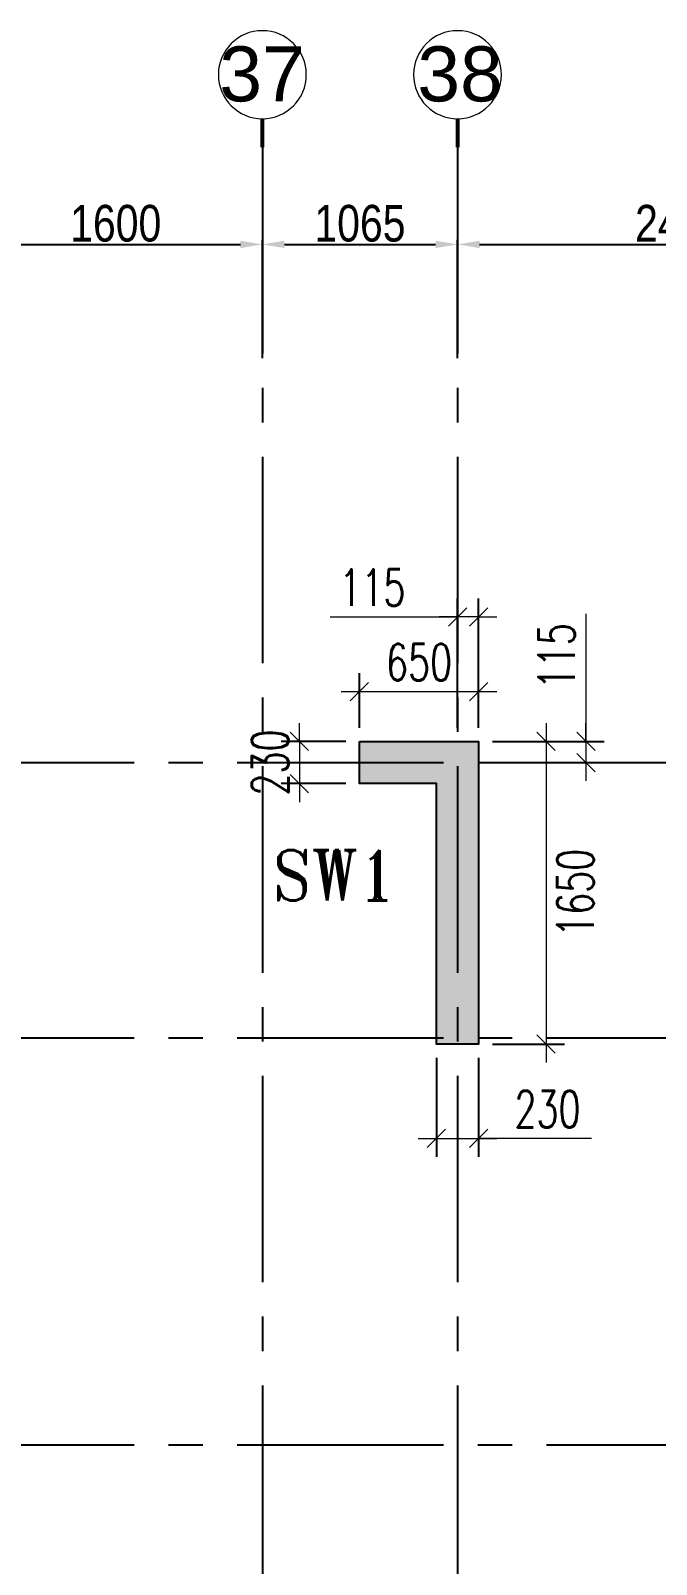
# Model space of a CAD drawing. Header units: millimetres. Extents: x 1363246 to 1691641, y -112430 to 78417.
# Drawn here: x 1428566 to 1431980, y -6960 to 1401 of the extents above; entities that cross this region are included whole.
import ezdxf
from ezdxf.enums import TextEntityAlignment as Align

# ---------------------------------------------------------------- set-up
doc = ezdxf.new("R2010")
doc.units = ezdxf.units.MM
doc.header["$LTSCALE"] = 500
doc.header["$MEASUREMENT"] = 0
doc.header["$PDMODE"] = 34
for name, pattern in [('CONTINOUS', [0]), ('DASHDOT', [1, 0.5, -0.25, 0, -0.25]), ('Site$0$CENTER2', [1.125, 0.75, -0.125, 0.125, -0.125])]:
    doc.linetypes.add(name, pattern=pattern)
doc.layers.get('Defpoints').update_dxf_attribs({"lineweight": 0})
for name, color, linetype, lineweight in [('COL. NO.', 1, 'DASHDOT', 15), ('CUT OUT', 1, 'Continuous', 13), ('dim-M', 1, 'Continuous', 15), ('GRID NO.', 7, 'Continuous', 20), ('TOWER COL HATCH', 253, 'Continuous', 20)]:
    doc.layers.add(name, color=color, linetype=linetype, lineweight=lineweight)
for name, color, linetype in [('GLASS', 5, 'Continuous'), ('GRID', 7, 'Continuous'), ('GRID DIM', 7, 'Continuous'), ('TOWER AREA COLUMN.', 6, 'Continuous')]:
    doc.layers.add(name, color=color, linetype=linetype)
doc.styles.add('2MM', font='romans.shx', dxfattribs={"width": 0.7})
doc.styles.add('D50', font='arial.ttf', dxfattribs={"width": 0.8})
doc.styles.add('ROMANT', font='romant__.ttf', dxfattribs={"width": 0.9, "height": 600})
doc.dimstyles.new('INNER DIM', dxfattribs={"dimtxt": 200, "dimasz": 120, "dimexe": 25, "dimexo": 25, "dimgap": 12, "dimtad": 1, "dimdec": 0, "dimrnd": 5, "dimzin": 0, "dimdsep": 46, "dimtxsty": 'D50', "dimcen": 0.09, "dimdle": 25, "dimclrt": 6, "dimadec": 0, "dimazin": 0, "dimtfac": 1, "dimtdec": 0, "dimtofl": 0, "dimtmove": 1, "dimatfit": 3, "dimfxl": 0, "dimtolj": 1, "dimtzin": 0, "dimarcsym": 0})
doc.dimstyles.new('RAJESH', dxfattribs={"dimtxt": 200, "dimasz": 180, "dimexe": 100, "dimexo": 250, "dimgap": 50, "dimtad": 2, "dimdec": 0, "dimzin": 1, "dimdsep": 46, "dimtxsty": '2MM', "dimblk": 'OBLIQUE', "dimcen": 0, "dimdle": 100, "dimclrd": 1, "dimclre": 1, "dimclrt": 3, "dimadec": 0, "dimazin": 0, "dimtfac": 1, "dimtdec": 0, "dimtix": 1, "dimtmove": 2, "dimatfit": 3, "dimfxl": 0, "dimtolj": 1, "dimlwd": -1, "dimarcsym": 0})

# ---------------------------------------------------------------- blocks, each defined once
blk = doc.blocks.new('GRID MARK')
at = {"layer": 'GRID NO.', "const_width": 50}
blk.add_lwpolyline([(0, -541), (0, -891)], dxfattribs=at)
at = {"layer": 'GRID NO.'}
blk.add_circle((0, 0), 541, dxfattribs=at)
at = {"layer": 'GRID NO.', "style": 'D50', "width": 0.8}
blk.add_attdef('Y1', text='', height=500, dxfattribs=at).set_placement((-33, -267), align=Align.CENTER)
blk = doc.blocks.new('*D42')
at = {"layer": 'Defpoints', "color": 0, "linetype": 'Continuous', "transparency": 16777216}
for p in [(1429830.6, 258393.3), (1428230.6, 257899.3), (1429830.6, 257747.4)]:
    blk.add_point(p, dxfattribs=at)
at = {"layer": 'GRID DIM', "color": 0, "linetype": 'Continuous', "lineweight": -2, "transparency": 16777216}
for p, q in [((1428230.6, 257924.3), (1428230.6, 258418.3)), ((1429830.6, 257772.4), (1429830.6, 258418.3))]:
    blk.add_line(p, q, dxfattribs=at)
at = {"layer": 'GRID DIM', "linetype": 'Continuous', "lineweight": -2, "transparency": 16777216}
blk.add_line((1428350.6, 258393.3), (1429710.6, 258393.3), dxfattribs=at)
at = {"layer": 'GRID DIM', "linetype": 'Continuous', "transparency": 16777216}
for points in [[(1428350.6, 258413.3), (1428350.6, 258373.3), (1428230.6, 258393.3)], [(1429710.6, 258413.3), (1429710.6, 258373.3), (1429830.6, 258393.3)]]:
    blk.add_solid(points, dxfattribs=at)
at = {"layer": 'GRID DIM', "linetype": 'Continuous', "transparency": 16777216, "insert": (1429030.6, 258507.4), "char_height": 200, "attachment_point": 5, "style": 'D50'}
blk.add_mtext('\\A1;1600', dxfattribs=at)
blk = doc.blocks.new('*D43')
at = {"layer": 'Defpoints', "color": 0, "linetype": 'Continuous', "transparency": 16777216}
for p in [(1430895.6, 258393.3), (1429830.6, 257747.4), (1430895.6, 257747.4)]:
    blk.add_point(p, dxfattribs=at)
at = {"layer": 'GRID DIM', "color": 0, "linetype": 'Continuous', "lineweight": -2, "transparency": 16777216}
for p, q in [((1429830.6, 257772.4), (1429830.6, 258418.3)), ((1430895.6, 257772.4), (1430895.6, 258418.3))]:
    blk.add_line(p, q, dxfattribs=at)
at = {"layer": 'GRID DIM', "linetype": 'Continuous', "lineweight": -2, "transparency": 16777216}
blk.add_line((1429950.6, 258393.3), (1430775.6, 258393.3), dxfattribs=at)
at = {"layer": 'GRID DIM', "linetype": 'Continuous', "transparency": 16777216}
for points in [[(1429950.6, 258413.3), (1429950.6, 258373.3), (1429830.6, 258393.3)], [(1430775.6, 258413.3), (1430775.6, 258373.3), (1430895.6, 258393.3)]]:
    blk.add_solid(points, dxfattribs=at)
at = {"layer": 'GRID DIM', "linetype": 'Continuous', "transparency": 16777216, "insert": (1430363.1, 258507.4), "char_height": 200, "attachment_point": 5, "style": 'D50'}
blk.add_mtext('\\A1;1065', dxfattribs=at)
blk = doc.blocks.new('*D44')
at = {"layer": 'Defpoints', "color": 0, "linetype": 'Continuous', "transparency": 16777216}
for p in [(1433330.6, 258393.3), (1430895.6, 257747.4), (1433330.6, 257747.4)]:
    blk.add_point(p, dxfattribs=at)
at = {"layer": 'GRID DIM', "color": 0, "linetype": 'Continuous', "lineweight": -2, "transparency": 16777216}
for p, q in [((1430895.6, 257772.4), (1430895.6, 258418.3)), ((1433330.6, 257772.4), (1433330.6, 258418.3))]:
    blk.add_line(p, q, dxfattribs=at)
at = {"layer": 'GRID DIM', "linetype": 'Continuous', "lineweight": -2, "transparency": 16777216}
blk.add_line((1431015.6, 258393.3), (1433210.6, 258393.3), dxfattribs=at)
at = {"layer": 'GRID DIM', "linetype": 'Continuous', "transparency": 16777216}
for points in [[(1431015.6, 258413.3), (1431015.6, 258373.3), (1430895.6, 258393.3)], [(1433210.6, 258413.3), (1433210.6, 258373.3), (1433330.6, 258393.3)]]:
    blk.add_solid(points, dxfattribs=at)
at = {"layer": 'GRID DIM', "linetype": 'Continuous', "transparency": 16777216, "insert": (1432113.1, 258507.5), "char_height": 200, "attachment_point": 5, "style": 'D50'}
blk.add_mtext('\\A1;2435', dxfattribs=at)
blk = doc.blocks.new('3tgra')
at = {"layer": 'TOWER COL HATCH'}
h = blk.add_hatch(color=253, dxfattribs=at)
h.dxf.hatch_style = 1
h.paths.add_polyline_path([(1377380.6, 95141.6), (1376730.6, 95141.6), (1376730.6, 93491.6), (1376960.6, 93491.6), (1376960.6, 94911.6), (1377380.6, 94911.6)])
at = {"layer": 'TOWER AREA COLUMN.', "color": 4}
blk.add_lwpolyline([(1377380.6, 95141.6), (1376730.6, 95141.6), (1376730.6, 93491.6), (1376960.6, 93491.6), (1376960.6, 94911.6), (1377380.6, 94911.6), (1377380.6, 95141.6)], dxfattribs=at)
blk = doc.blocks.new('_Oblique')
at = {"color": 0, "linetype": 'ByBlock', "lineweight": -2}
blk.add_line((-0.5, -0.5), (0.5, 0.5), dxfattribs=at)
blk = doc.blocks.new('*D586')
at = {"layer": 'Defpoints', "color": 0, "ltscale": 100, "transparency": 16777216}
for p in [(1430360.6, -2202.4), (1430360.6, -2473.9), (1431010.6, -2473.9)]:
    blk.add_point(p, dxfattribs=at)
at = {"layer": 'dim-M', "color": 1, "lineweight": -2, "ltscale": 100, "transparency": 16777216}
for p, q in [((1430360.6, -2398.9), (1430360.6, -2102.4)), ((1431010.6, -2398.9), (1431010.6, -2102.4))]:
    blk.add_line(p, q, dxfattribs=at)
at = {"layer": 'dim-M', "color": 1, "ltscale": 100, "transparency": 16777216}
blk.add_line((1431110.6, -2202.4), (1430260.6, -2202.4), dxfattribs=at)
at = {"layer": 'dim-M', "color": 1, "ltscale": 100, "transparency": 16777216, "xscale": 100, "yscale": 100, "zscale": 100, "rotation": 180}
blk.add_blockref('_Oblique', (1430360.6, -2202.4), dxfattribs=at)
at = {"layer": 'dim-M', "color": 1, "ltscale": 100, "transparency": 16777216, "xscale": 100, "yscale": 100, "zscale": 100}
blk.add_blockref('_Oblique', (1431010.6, -2202.4), dxfattribs=at)
at = {"layer": 'dim-M', "color": 3, "ltscale": 100, "transparency": 16777216, "insert": (1430685.6, -2042.4), "char_height": 200, "attachment_point": 5, "style": '2MM'}
blk.add_mtext('\\A1;650', dxfattribs=at)
blk = doc.blocks.new('*D587')
at = {"layer": 'Defpoints', "color": 0, "ltscale": 100, "transparency": 16777216}
for p in [(1430360.6, -2473.9), (1430033.1, -2703.9), (1430360.6, -2703.9)]:
    blk.add_point(p, dxfattribs=at)
at = {"layer": 'dim-M', "color": 1, "ltscale": 100, "transparency": 16777216}
for p, q in [((1430033.1, -2473.9), (1430033.1, -2373.9)), ((1430033.1, -2473.9), (1430033.1, -2703.9)), ((1430033.1, -2703.9), (1430033.1, -2803.9))]:
    blk.add_line(p, q, dxfattribs=at)
at = {"layer": 'dim-M', "color": 1, "lineweight": -2, "ltscale": 100, "transparency": 16777216}
for p, q in [((1430285.6, -2473.9), (1429933.1, -2473.9)), ((1430285.6, -2703.9), (1429933.1, -2703.9))]:
    blk.add_line(p, q, dxfattribs=at)
at = {"layer": 'dim-M', "color": 1, "ltscale": 100, "transparency": 16777216, "xscale": 100, "yscale": 100, "zscale": 100}
for p, rotation in [((1430033.1, -2473.9), 270), ((1430033.1, -2703.9), 90)]:
    blk.add_blockref('_Oblique', p, dxfattribs=dict(at, rotation=rotation))
at = {"layer": 'dim-M', "color": 3, "ltscale": 100, "transparency": 16777216, "insert": (1429873.1, -2588.9), "char_height": 200, "attachment_point": 5, "rotation": 90, "style": '2MM'}
blk.add_mtext('\\A1;230', dxfattribs=at)
blk = doc.blocks.new('*D588')
at = {"layer": 'Defpoints', "color": 0, "ltscale": 100, "transparency": 16777216}
for p in [(1430780.6, -4123.9), (1431010.6, -4123.9), (1431010.6, -4637.9)]:
    blk.add_point(p, dxfattribs=at)
at = {"layer": 'dim-M', "color": 1, "lineweight": -2, "ltscale": 100, "transparency": 16777216}
for p, q in [((1430780.6, -4198.9), (1430780.6, -4737.9)), ((1431010.6, -4198.9), (1431010.6, -4737.9))]:
    blk.add_line(p, q, dxfattribs=at)
at = {"layer": 'dim-M', "color": 1, "ltscale": 100, "transparency": 16777216}
for p, q in [((1430680.6, -4637.9), (1431110.6, -4637.9)), ((1431626.5, -4637.9), (1431010.6, -4637.9))]:
    blk.add_line(p, q, dxfattribs=at)
at = {"layer": 'dim-M', "color": 1, "ltscale": 100, "transparency": 16777216, "xscale": 100, "yscale": 100, "zscale": 100, "rotation": 180}
blk.add_blockref('_Oblique', (1430780.6, -4637.9), dxfattribs=at)
at = {"layer": 'dim-M', "color": 1, "ltscale": 100, "transparency": 16777216, "xscale": 100, "yscale": 100, "zscale": 100}
blk.add_blockref('_Oblique', (1431010.6, -4637.9), dxfattribs=at)
at = {"layer": 'dim-M', "color": 3, "ltscale": 100, "transparency": 16777216, "insert": (1431386.5, -4477.9), "char_height": 200, "attachment_point": 5, "style": '2MM'}
blk.add_mtext('\\A1;230', dxfattribs=at)
blk = doc.blocks.new('*D589')
at = {"layer": 'Defpoints', "color": 0, "ltscale": 100, "transparency": 16777216}
for p in [(1431010.6, -2473.9), (1431010.6, -4123.9), (1431378.6, -4123.9)]:
    blk.add_point(p, dxfattribs=at)
at = {"layer": 'dim-M', "color": 1, "ltscale": 100, "transparency": 16777216}
blk.add_line((1431378.6, -2373.9), (1431378.6, -4223.9), dxfattribs=at)
at = {"layer": 'dim-M', "color": 1, "lineweight": -2, "ltscale": 100, "transparency": 16777216}
for p, q in [((1431085.6, -2473.9), (1431478.6, -2473.9)), ((1431085.6, -4123.9), (1431478.6, -4123.9))]:
    blk.add_line(p, q, dxfattribs=at)
at = {"layer": 'dim-M', "color": 1, "ltscale": 100, "transparency": 16777216, "xscale": 100, "yscale": 100, "zscale": 100}
for p, rotation in [((1431378.6, -2473.9), 90), ((1431378.6, -4123.9), 270)]:
    blk.add_blockref('_Oblique', p, dxfattribs=dict(at, rotation=rotation))
at = {"layer": 'dim-M', "color": 3, "ltscale": 100, "transparency": 16777216, "insert": (1431538.6, -3298.9), "char_height": 200, "attachment_point": 5, "rotation": 90, "style": '2MM'}
blk.add_mtext('\\A1;1650', dxfattribs=at)
blk = doc.blocks.new('*D590')
at = {"layer": 'Defpoints', "color": 0, "ltscale": 100, "transparency": 16777216}
for p in [(1431010.6, -2473.9), (1431010.6, -2588.9), (1431596.5, -2588.9)]:
    blk.add_point(p, dxfattribs=at)
at = {"layer": 'dim-M', "color": 1, "ltscale": 100, "transparency": 16777216}
for p, q in [((1431596.5, -1778.9), (1431596.5, -2473.9)), ((1431596.5, -2473.9), (1431596.5, -2373.9)), ((1431596.5, -2473.9), (1431596.5, -2588.9)), ((1431596.5, -2473.9), (1431596.5, -2588.9)), ((1431596.5, -2588.9), (1431596.5, -2688.9))]:
    blk.add_line(p, q, dxfattribs=at)
at = {"layer": 'dim-M', "color": 1, "lineweight": -2, "ltscale": 100, "transparency": 16777216}
for p, q in [((1431085.6, -2473.9), (1431696.5, -2473.9)), ((1431085.6, -2588.9), (1431696.5, -2588.9))]:
    blk.add_line(p, q, dxfattribs=at)
at = {"layer": 'dim-M', "color": 1, "ltscale": 100, "transparency": 16777216, "xscale": 100, "yscale": 100, "zscale": 100}
for p, rotation in [((1431596.5, -2473.9), 270), ((1431596.5, -2588.9), 90)]:
    blk.add_blockref('_Oblique', p, dxfattribs=dict(at, rotation=rotation))
at = {"layer": 'dim-M', "color": 3, "ltscale": 100, "transparency": 16777216, "insert": (1431436.5, -2008.9), "char_height": 200, "attachment_point": 5, "rotation": 90, "style": '2MM'}
blk.add_mtext('\\A1;115', dxfattribs=at)
blk = doc.blocks.new('*D591')
at = {"layer": 'Defpoints', "color": 0, "ltscale": 100, "transparency": 16777216}
for p in [(1430895.6, -1794.7), (1430895.6, -2473.9), (1431010.6, -2473.9)]:
    blk.add_point(p, dxfattribs=at)
at = {"layer": 'dim-M', "color": 1, "lineweight": -2, "ltscale": 100, "transparency": 16777216}
for p, q in [((1430895.6, -2398.9), (1430895.6, -1694.7)), ((1431010.6, -2398.9), (1431010.6, -1694.7))]:
    blk.add_line(p, q, dxfattribs=at)
at = {"layer": 'dim-M', "color": 1, "ltscale": 100, "transparency": 16777216}
for p, q in [((1430201, -1794.7), (1430895.6, -1794.7)), ((1430895.6, -1794.7), (1430795.6, -1794.7)), ((1431010.6, -1794.7), (1430895.6, -1794.7)), ((1431010.6, -1794.7), (1430895.6, -1794.7)), ((1431010.6, -1794.7), (1431110.6, -1794.7))]:
    blk.add_line(p, q, dxfattribs=at)
at = {"layer": 'dim-M', "color": 1, "ltscale": 100, "transparency": 16777216, "xscale": 100, "yscale": 100, "zscale": 100}
blk.add_blockref('_Oblique', (1430895.6, -1794.7), dxfattribs=at)
at = {"layer": 'dim-M', "color": 1, "ltscale": 100, "transparency": 16777216, "xscale": 100, "yscale": 100, "zscale": 100, "rotation": 180}
blk.add_blockref('_Oblique', (1431010.6, -1794.7), dxfattribs=at)
at = {"layer": 'dim-M', "color": 3, "ltscale": 100, "transparency": 16777216, "insert": (1430431, -1634.7), "char_height": 200, "attachment_point": 5, "style": '2MM'}
blk.add_mtext('\\A1;115', dxfattribs=at)
blk = doc.blocks.new('EEE')
at = {"layer": 'GRID', "color": 16, "linetype": 'Site$0$CENTER2', "ltscale": 3}
for points in [[(1429830.6, 258923.2), (1429830.6, 223711.9)], [(1430895.6, 258923.2), (1430895.6, 223711.9)], [(1363880.9, 255568.6), (1442964.5, 255568.6)], [(1363880.9, 254068.6), (1442964.5, 254068.6)], [(1363880.9, 251848.8), (1442964.5, 251848.8)]]:
    blk.add_lwpolyline(points, dxfattribs=at)
at = {"layer": 'GRID NO.'}
ref = blk.add_blockref('GRID MARK', (1429830.6, 259318.5), dxfattribs=dict(at, xscale=-0.4435200000032785, yscale=0.4435200000032785, zscale=0.4435200000032785))
ref.add_attrib('Y1', '37', dxfattribs={"height": 300, "style": 'D50'}).set_placement((1429829, 259172.9), align=Align.CENTER)
ref = blk.add_blockref('GRID MARK', (1430895.6, 259318.5), dxfattribs=dict(at, xscale=-0.4435200000032785, yscale=0.4435200000032785, zscale=0.4435200000032785))
ref.add_attrib('Y1', '38', dxfattribs={"height": 300, "style": 'D50'}).set_placement((1430909.5, 259172.9), align=Align.CENTER)
at = {"layer": 'GRID DIM', "color": 0, "linetype": 'Continuous'}
for base, p1, p2, picture, middle in [((1429830.6, 258393.3), (1428230.6, 257899.3), (1429830.6, 257747.4), '*D42', (1429030.6, 258507.4)), ((1430895.6, 258393.3), (1429830.6, 257747.4), (1430895.6, 257747.4), '*D43', (1430363.1, 258507.4)), ((1433330.6, 258393.3), (1430895.6, 257747.4), (1433330.6, 257747.4), '*D44', (1432113.1, 258507.5))]:
    dim = blk.add_linear_dim(base=base, p1=p1, p2=p2, dimstyle='INNER DIM', override={"dimclrd": 256, "dimclrt": 256}, dxfattribs=at)
    dim.commit()
    dim.dimension.update_dxf_attribs({"geometry": picture, "text_midpoint": middle})

msp = doc.modelspace()

# ---------------------------------------------------------------- block references
at = {"layer": 'CUT OUT', "color": 4, "xscale": -1}
msp.add_blockref('3tgra', (2807741.3, -97615.5), dxfattribs=at)
at = {"layer": 'GLASS', "color": 4}
msp.add_blockref('EEE', (0, -258157.5), dxfattribs=at)

# ---------------------------------------------------------------- texts
at = {"layer": 'COL. NO.', "color": 7, "linetype": 'CONTINOUS', "style": 'ROMANT', "width": 0.9}
msp.add_text('SW1', height=275, dxfattribs=at).set_placement((1429886.5, -3340.7, 0))

# ---------------------------------------------------------------- dimensions: what is measured, and where the dimension line sits
at = {"layer": 'dim-M', "ltscale": 100}
for base, p1, p2, angle, picture, middle in [((1430895.6, -1794.7), (1431010.6, -2473.9), (1430895.6, -2473.9), 180, '*D591', (1430431, -1828.3)), ((1431596.5, -2588.9), (1431010.6, -2473.9), (1431010.6, -2588.9), 90, '*D590', (1431607.6, -2008.9)), ((1431010.6, -4637.9), (1430780.6, -4123.9), (1431010.6, -4123.9), 180, '*D588', (1431386.5, -4852.6))]:
    dim = msp.add_linear_dim(base=base, p1=p1, p2=p2, angle=angle, dimstyle='RAJESH', override={"dimasz": 100, "dimexo": 75, "dimgap": 60, "dimtmove": 1}, dxfattribs=at)
    dim.commit()
    dim.dimension.update_dxf_attribs({"geometry": picture, "text_midpoint": middle, "dimtype": 160})
for base, p1, p2, angle, picture, middle in [((1430360.6, -2202.4), (1431010.6, -2473.9), (1430360.6, -2473.9), 180, '*D586', (1430685.6, -2042.4)), ((1430033.1, -2703.9), (1430360.6, -2473.9), (1430360.6, -2703.9), 90, '*D587', (1429873.1, -2588.9)), ((1431378.6, -4123.9), (1431010.6, -2473.9), (1431010.6, -4123.9), 90, '*D589', (1431538.6, -3298.9))]:
    dim = msp.add_linear_dim(base=base, p1=p1, p2=p2, angle=angle, dimstyle='RAJESH', override={"dimasz": 100, "dimexo": 75, "dimgap": 60, "dimtmove": 1}, dxfattribs=at)
    dim.commit()
    dim.dimension.update_dxf_attribs({"geometry": picture, "text_midpoint": middle})

doc.saveas('drawing.dxf')
